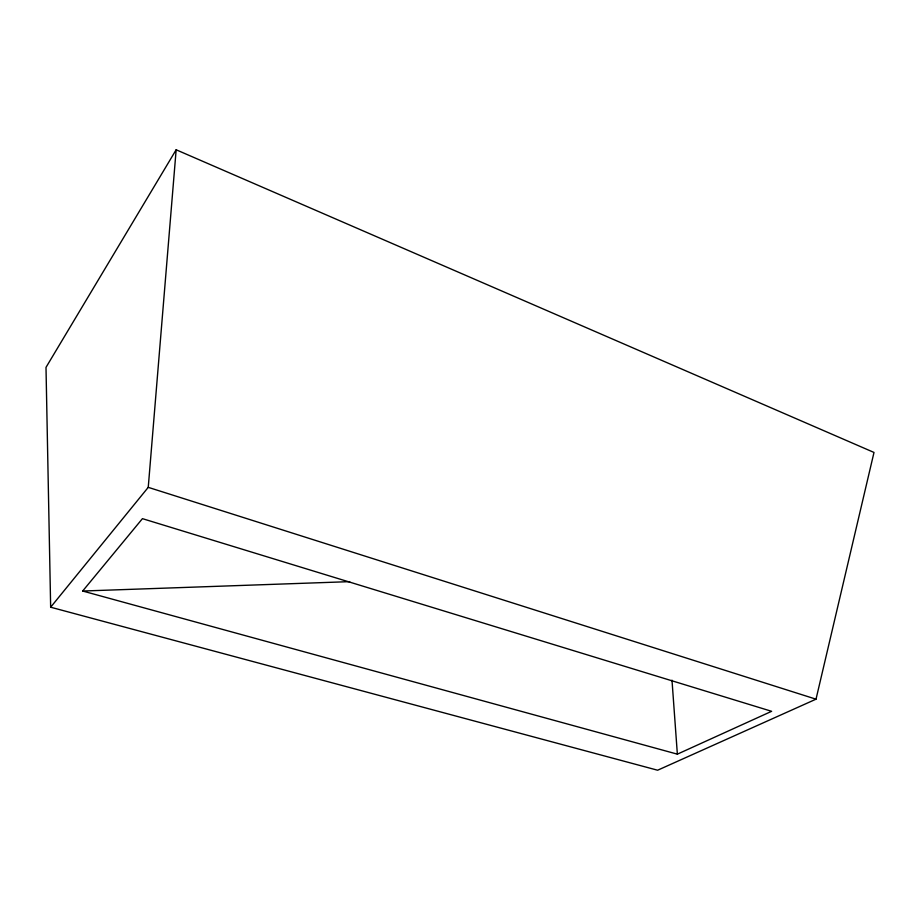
<?xml version="1.0" encoding="UTF-8"?>
<svg xmlns="http://www.w3.org/2000/svg" width="920" height="920" viewBox="0 0 920 920"><rect width="100%" height="100%" fill="white"/><g stroke="black" fill="none" stroke-linecap="round" stroke-linejoin="round"><path stroke-width="1.38" d="M50.657 607.211L148.246 487.347L176.157 149.776L874 452.444L816.017 699.177L657.616 770.224L50.657 607.211L46 367.379L176.157 149.776M82.673 591.031L142.439 518.65L771.627 711.309L677.361 754.158L82.673 591.031L349.669 581.647M148.246 487.347L816.017 699.177M671.991 680.168L677.361 754.158"/></g></svg>
